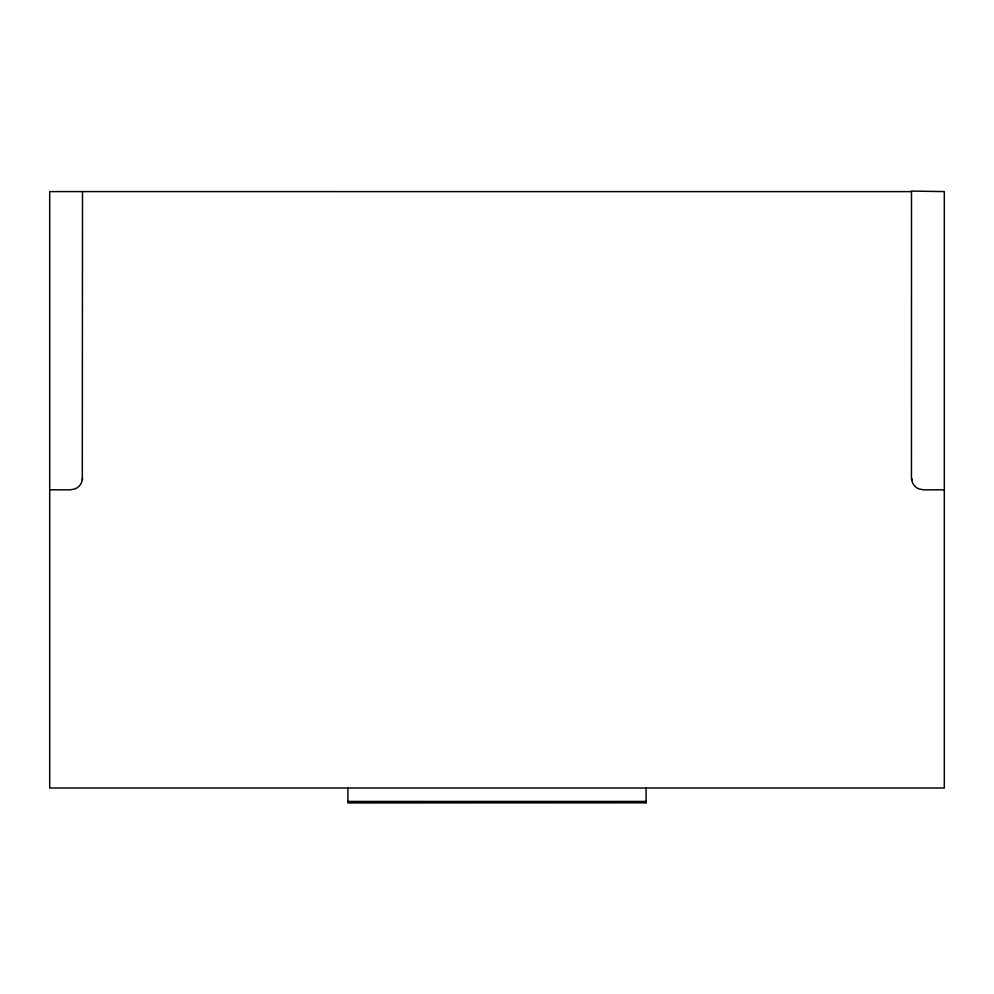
<?xml version="1.0" encoding="UTF-8"?>
<svg xmlns="http://www.w3.org/2000/svg" width="994" height="994" viewBox="0 0 994 994"><rect width="100%" height="100%" fill="white"/><g stroke="black" fill="none" stroke-linecap="round" stroke-linejoin="round"><path stroke-width="1.49" d="M911.448 191.618L49.7 191.593L49.7 788.018L944.3 788.018L944.3 191.593L911.498 191.072L911.448 477.356L912.33 482.264A11.928 11.928 0 0 0 919.04 488.961L923.948 489.856L944.3 489.793M82.502 191.606L82.303 480.04A11.928 11.928 0 0 1 74.96 488.961L70.052 489.856L49.7 489.793M82.303 480.04L82.502 478.4M347.9 801.437L646.1 801.437M347.9 802.046L646.1 802.046M646.1 802.817L347.9 802.928L347.9 788.018M911.684 479.928L911.498 478.4M646.1 788.018L646.1 802.928"/></g></svg>
